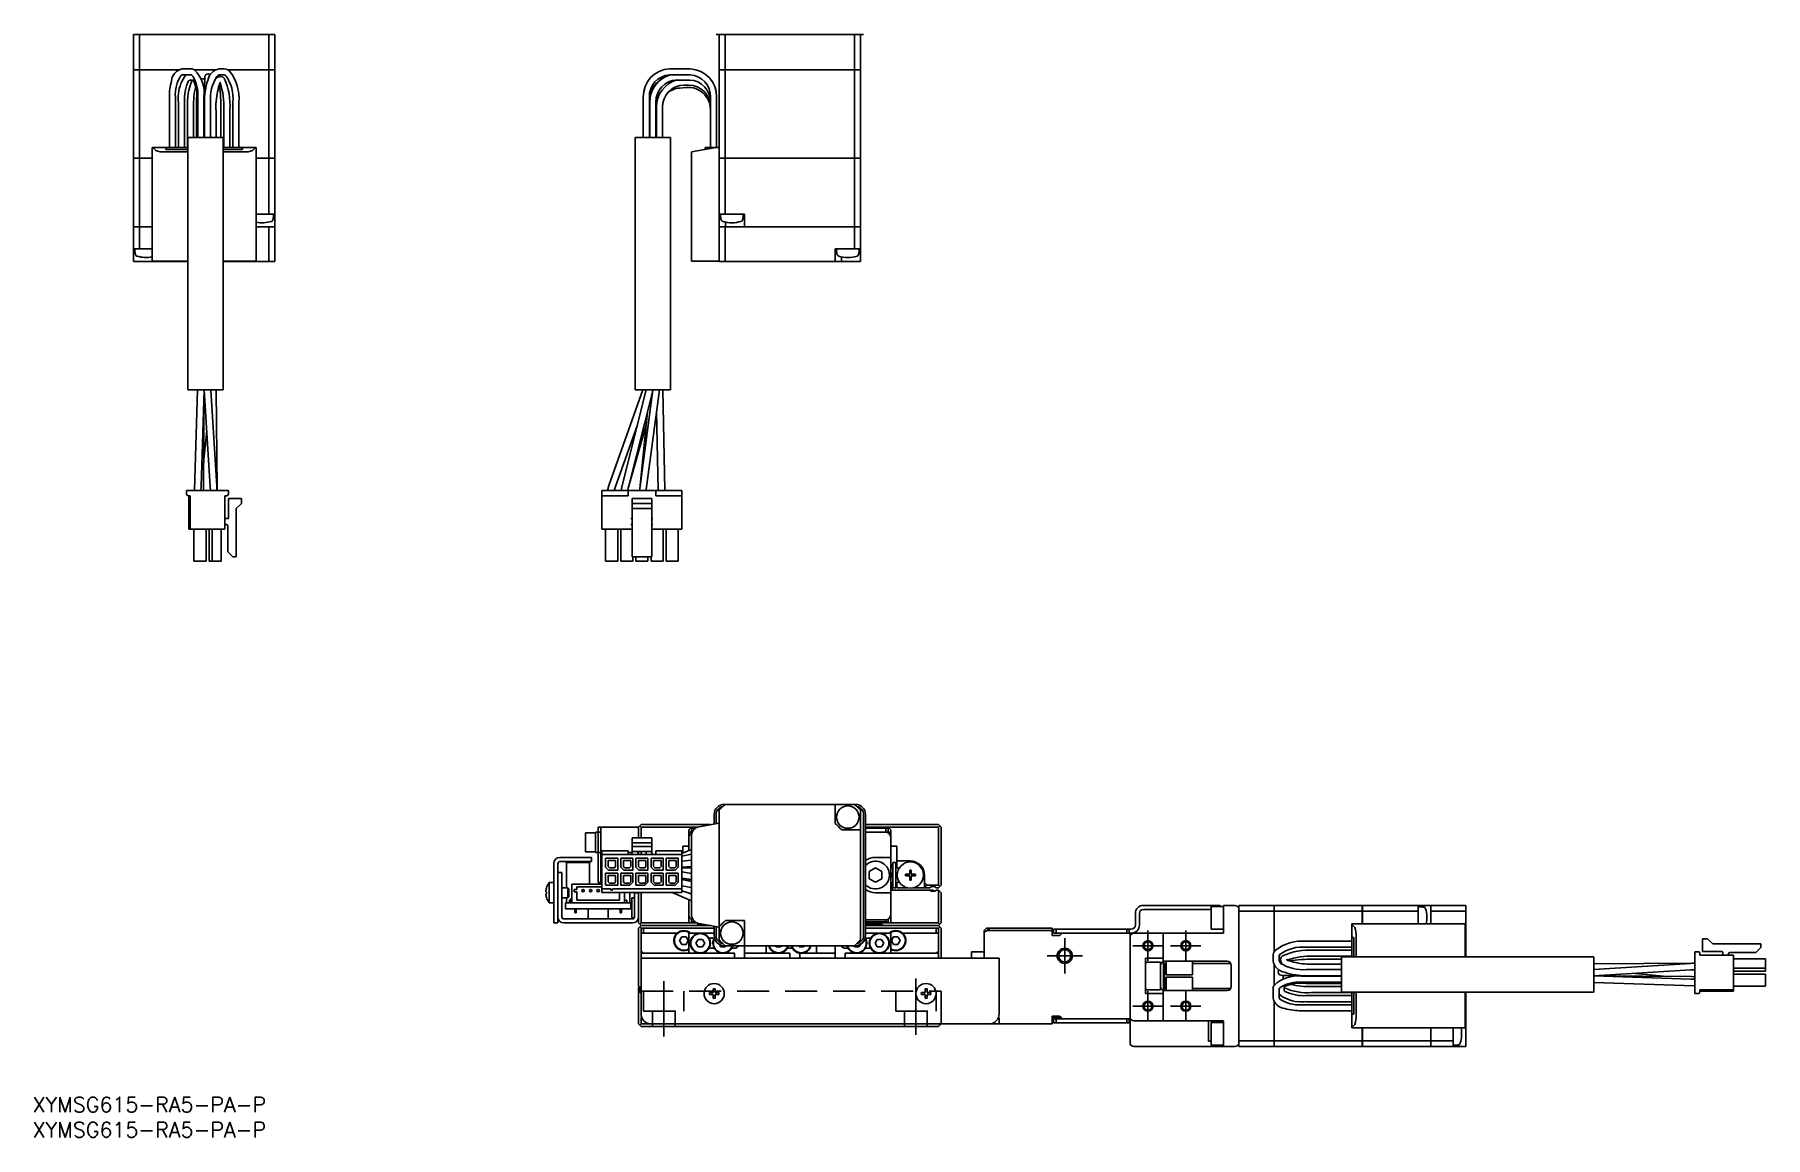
# Model space of a CAD drawing. Extents: x 0 to 740, y -8 to 429.
# Drawn here: x 0.4 to 343.5, y -8 to 210.6 of the extents above; entities that cross this region are included whole.
import ezdxf

# ---------------------------------------------------------------- set-up
doc = ezdxf.new("R2010")
doc.units = 0
doc.header["$LTSCALE"] = 0.5
doc.linetypes.add('CENTER', pattern=[50.8, 31.75, -6.35, 6.35, -6.35])
doc.linetypes.add('DASHED', pattern=[19.05, 12.7, -6.35])
for name, color, linetype in [('MSM_CENTER', 1, 'CENTER'), ('MSM_CONTINUOUS', 7, 'CONTINUOUS'), ('MSM_DASHED', 4, 'DASHED'), ('MSM_NARROW', 5, 'CONTINUOUS'), ('MSM_PART_NUMBER', 7, 'CONTINUOUS')]:
    doc.layers.add(name, color=color, linetype=linetype)
doc.styles.get("Standard").update_dxf_attribs({"font": 'txt.shx', "height": 1, "bigfont": 'bigfont.shx'})

msp = doc.modelspace()

# ---------------------------------------------------------------- linework, layer by layer
at = {"layer": 'MSM_CENTER'}
for p, q in [((204.61, 31.5), (204.61, 24.5)), ((221.11, 27), (221.11, 33)), ((228.61, 27), (228.61, 33)), ((201.11, 28), (208.11, 28)), ((218.11, 30), (224.11, 30)), ((225.61, 30), (231.61, 30)), ((125.11, 23), (125.11, 12)), ((175.11, 23.5), (175.11, 12.3)), ((221.11, 15), (221.11, 21)), ((228.61, 15), (228.61, 21)), ((218.11, 18), (224.11, 18)), ((225.61, 18), (231.61, 18))]:
    msp.add_line(p, q, dxfattribs=at)
at = {"layer": 'MSM_CONTINUOUS'}
for p, q in [((20, 210.61), (20, 203.62)), ((20, 210.61), (48, 210.61)), ((21.15, 210.61), (21.15, 203.62)), ((46.85, 210.61), (46.85, 203.62)), ((48, 210.61), (48, 203.62)), ((135.5, 210.61), (164.73, 210.61)), ((136.11, 210.61), (136.11, 203.62)), ((137.27, 210.61), (137.27, 203.62)), ((162.96, 210.61), (162.96, 203.62)), ((164.11, 210.61), (164.11, 203.62)), ((20, 203.62), (29.05, 203.62)), ((20, 203.61), (20, 186.12)), ((29.03, 203.61), (20, 203.61)), ((20.01, 203.61), (20.01, 203.62)), ((21.15, 203.61), (21.15, 186.12)), ((21.16, 203.61), (21.16, 203.62)), ((31.4, 203.81), (29.65, 203.81)), ((29.65, 202.61), (31.4, 202.61)), ((32.1, 203.62), (36.35, 203.62)), ((36.32, 203.61), (32.12, 203.61)), ((34.99, 202.77), (34.79, 202.81)), ((35.17, 202.65), (34.99, 202.77)), ((36.98, 202.61), (37.95, 202.61)), ((37.95, 203.81), (37, 203.81)), ((38.71, 203.62), (48, 203.62)), ((48, 203.61), (38.73, 203.61)), ((46.85, 203.61), (46.85, 203.62)), ((46.85, 203.61), (46.85, 186.12)), ((47.99, 203.61), (47.99, 203.62)), ((48, 203.61), (48, 186.12)), ((126.27, 203.81), (130.36, 203.81)), ((130.36, 202.61), (126.27, 202.61)), ((126.27, 202.6), (126.3, 202.61)), ((136.11, 203.62), (164.11, 203.62)), ((136.11, 203.61), (136.11, 165.61)), ((164.11, 203.61), (136.11, 203.61)), ((136.12, 203.61), (136.12, 203.62)), ((137.27, 203.61), (137.27, 203.62)), ((137.27, 203.61), (137.27, 186.12)), ((162.96, 203.61), (162.96, 203.62)), ((162.96, 203.61), (162.96, 186.12)), ((164.1, 203.61), (164.1, 203.62)), ((164.11, 203.61), (164.11, 186.12)), ((31.06, 201.61), (31.79, 201.61)), ((32.57, 199.26), (32.5, 197.21)), ((33.64, 201.81), (33.41, 201.76)), ((33.67, 201.81), (33.64, 201.81)), ((34.08, 201.81), (33.67, 201.81)), ((34.13, 201.81), (34.08, 201.81)), ((36.92, 202.27), (36.72, 202.2)), ((36.96, 202.29), (36.92, 202.27)), ((37.17, 201.09), (37.33, 201.14)), ((130.2, 201.61), (127.72, 201.61)), ((129.6, 200.13), (128.21, 200.01)), ((130.05, 200.61), (129.17, 200.61)), ((27.1, 198.21), (27.1, 188.21)), ((28.3, 188.21), (28.3, 198.21)), ((28.9, 197.21), (28.9, 188.21)), ((30.1, 188.21), (30.1, 197.21)), ((30.7, 196.21), (30.7, 188.21)), ((31.9, 190.21), (31.9, 196.21)), ((32.5, 197.21), (32.5, 190.21)), ((32.75, 198.21), (32.75, 190.21)), ((33.95, 190.21), (33.95, 198.21)), ((34.05, 197.21), (34.05, 190.21)), ((35.25, 190.21), (35.25, 197.21)), ((36.35, 195.63), (36.35, 195.67)), ((36.35, 190.21), (36.35, 195.65)), ((37.3, 190.21), (37.3, 195.75)), ((37.9, 195.73), (37.9, 188.21)), ((39.1, 188.21), (39.1, 195.73)), ((39.7, 197.21), (39.7, 188.21)), ((40.9, 188.21), (40.9, 197.21)), ((121.06, 190.21), (121.06, 198.21)), ((122.26, 198.21), (122.26, 190.21)), ((122.36, 190.21), (122.36, 197.21)), ((123.72, 197.92), (123.56, 196.71)), ((123.56, 197.21), (123.56, 190.21)), ((123.66, 197.21), (123.72, 197.92)), ((123.66, 190.21), (123.66, 197.21)), ((123.72, 197.92), (123.72, 197.95)), ((123.72, 197.95), (123.72, 197.92)), ((124.86, 196.21), (124.86, 190.21)), ((134.36, 188.21), (134.36, 198.21)), ((134.36, 195.73), (134.36, 195.97)), ((135.56, 198.21), (135.56, 188.21)), ((30.77, 190.21), (37.77, 190.21)), ((30.77, 190.21), (30.77, 140.21)), ((37.77, 140.21), (37.77, 190.21)), ((119.46, 190.21), (126.46, 190.21)), ((119.46, 190.21), (119.46, 140.21)), ((126.46, 140.21), (126.46, 190.21)), ((20, 186.12), (23.7, 186.12)), ((20, 186.11), (20, 172.51)), ((23.7, 186.11), (20, 186.11)), ((20.01, 186.11), (20.01, 186.12)), ((21.15, 186.11), (21.15, 172.51)), ((21.16, 186.11), (21.16, 186.12)), ((23.7, 165.71), (23.7, 188.21)), ((23.7, 188.21), (30.77, 188.21)), ((24.41, 187.61), (23.81, 188.21)), ((30.77, 187.34), (26.18, 187.34)), ((26.4, 188.21), (26.4, 187.82)), ((30.77, 187.82), (26.4, 187.82)), ((37.77, 188.21), (44.3, 188.21)), ((41.6, 187.82), (37.77, 187.82)), ((41.82, 187.34), (37.77, 187.34)), ((41.6, 188.21), (41.6, 187.82)), ((44.19, 188.21), (43.59, 187.61)), ((44.3, 188.21), (44.3, 165.71)), ((44.3, 186.12), (48, 186.12)), ((48, 186.11), (44.3, 186.11)), ((46.85, 186.11), (46.85, 186.12)), ((46.85, 186.11), (46.85, 175.01)), ((47.99, 186.11), (47.99, 186.12)), ((48, 186.11), (48, 172.51)), ((135.51, 188.21), (130.61, 187.34)), ((130.61, 187.34), (130.61, 165.71)), ((133.31, 188.21), (133.31, 187.82)), ((133.31, 188.21), (136.11, 188.21)), ((136.11, 186.12), (164.11, 186.12)), ((164.11, 186.11), (136.11, 186.11)), ((136.12, 186.11), (136.12, 186.12)), ((137.27, 186.11), (137.27, 186.12)), ((137.27, 186.11), (137.27, 175.01)), ((162.96, 186.11), (162.96, 186.12)), ((162.96, 186.11), (162.96, 172.51)), ((164.1, 186.11), (164.1, 186.12)), ((164.11, 186.11), (164.11, 172.51)), ((44.3, 175.01), (48, 175.01)), ((136.11, 175.01), (141.11, 175.01)), ((141.11, 175.01), (141.11, 172.51)), ((20, 172.51), (23.7, 172.51)), ((23.7, 172.5), (20, 172.5)), ((20, 165.61), (20, 172.5)), ((20.01, 172.51), (20.01, 172.5)), ((21.15, 172.5), (21.15, 168.11)), ((21.16, 172.51), (21.16, 172.5)), ((44.3, 172.51), (48, 172.51)), ((48, 172.5), (44.3, 172.5)), ((46.85, 172.51), (46.85, 172.5)), ((46.85, 172.5), (46.85, 165.61)), ((47.66, 174.02), (47.73, 174.79)), ((47.99, 172.51), (47.99, 172.5)), ((48, 172.5), (48, 165.61)), ((136.11, 172.51), (164.11, 172.51)), ((164.11, 172.5), (136.11, 172.5)), ((136.12, 172.51), (136.12, 172.5)), ((136.38, 174.79), (136.45, 174.02)), ((137.27, 172.51), (137.27, 172.5)), ((137.27, 172.5), (137.27, 165.61)), ((137.36, 172.51), (137.36, 173.44)), ((140.78, 174.02), (140.84, 174.79)), ((162.96, 172.51), (162.96, 172.5)), ((162.96, 172.5), (162.96, 168.11)), ((164.1, 172.51), (164.1, 172.5)), ((164.11, 172.5), (164.11, 165.61)), ((20, 168.11), (23.7, 168.11)), ((30.77, 165.61), (20, 165.61)), ((20.27, 167.9), (20.34, 167.13)), ((23.7, 165.71), (30.77, 165.71)), ((23.75, 165.71), (23.75, 165.61)), ((37.77, 165.71), (44.3, 165.71)), ((37.77, 165.61), (48, 165.61)), ((130.61, 165.71), (136.11, 165.71)), ((136.11, 165.61), (164.11, 165.61)), ((159.11, 165.61), (159.11, 168.11)), ((159.11, 168.11), (164.11, 168.11)), ((159.38, 167.9), (159.45, 167.13)), ((160.36, 165.61), (160.36, 166.55)), ((163.78, 167.13), (163.84, 167.9)), ((30.77, 140.21), (37.77, 140.21)), ((32.7, 140.21), (32.06, 120.32)), ((33.38, 121), (34, 140.21)), ((33.86, 120.87), (34, 140.19)), ((34, 140.19), (35.2, 120.99)), ((36.5, 121.07), (35.3, 140.21)), ((36.55, 120.54), (36.4, 140.21)), ((120.97, 140.21), (114.24, 121.24)), ((121.64, 140.21), (116.79, 120.97)), ((118.05, 120.65), (122.93, 139.99)), ((119.46, 140.21), (126.46, 140.21)), ((122.96, 140.21), (120.36, 120.62)), ((121.65, 120.45), (124.27, 140.21)), ((125.31, 120.32), (124.91, 140.21)), ((121.87, 135.79), (120.35, 120.62)), ((123.7, 135.91), (124.01, 120.36)), ((33.89, 125.73), (34.51, 132.06)), ((115.47, 120.8), (119.89, 133.28)), ((118.08, 120.7), (121.59, 133.02)), ((30.53, 120.21), (30.53, 119.49)), ((38.81, 120.21), (30.53, 120.21)), ((32.06, 120.32), (32.05, 120.21)), ((32.08, 121.04), (32.06, 120.21)), ((33.36, 120.21), (33.38, 121)), ((33.85, 120.21), (33.86, 120.87)), ((35.2, 120.99), (35.24, 120.21)), ((36.54, 120.21), (36.5, 121.07)), ((36.55, 120.21), (36.55, 120.82)), ((36.55, 120.21), (36.55, 120.54)), ((38.81, 119.49), (38.81, 120.21)), ((112.86, 120.21), (128.71, 120.21)), ((112.86, 112.56), (112.86, 120.21)), ((114.24, 121.25), (113.98, 120.21)), ((114.24, 121.24), (113.98, 120.21)), ((115.3, 120.21), (115.47, 120.81)), ((116.79, 120.97), (116.65, 120.21)), ((117.96, 120.21), (118.05, 120.65)), ((117.97, 120.21), (118.08, 120.7)), ((118.06, 120.21), (118.06, 119.19)), ((120.35, 120.62), (120.32, 120.21)), ((120.36, 120.62), (120.32, 120.21)), ((121.63, 120.21), (121.65, 120.45)), ((123.52, 120.21), (123.52, 119.19)), ((124.01, 120.36), (124.01, 120.21)), ((125.31, 120.21), (125.31, 120.38)), ((125.31, 120.21), (125.31, 120.32)), ((128.71, 120.21), (128.71, 112.56)), ((30.83, 119.19), (31.24, 119.19)), ((30.99, 119.19), (30.99, 112.56)), ((31.24, 119.19), (31.24, 112.56)), ((38.1, 119.19), (38.51, 119.19)), ((38.1, 112.56), (38.1, 119.19)), ((38.85, 114.81), (38.85, 118.66)), ((38.85, 118.66), (41.38, 118.66)), ((41.38, 117.66), (40.36, 116.64)), ((41.38, 118.66), (41.38, 117.66)), ((112.86, 119.19), (118.06, 119.19)), ((118.86, 118.66), (122.72, 118.66)), ((118.86, 118.66), (118.86, 107.1)), ((118.86, 117.66), (122.72, 117.66)), ((122.72, 118.66), (122.72, 107.1)), ((123.52, 119.19), (128.71, 119.19)), ((38.7, 114.66), (38.1, 114.66)), ((38.1, 113.51), (38.38, 113.51)), ((40.36, 116.64), (40.36, 107.1)), ((118.86, 114.66), (118.61, 114.66)), ((118.61, 113.51), (118.86, 113.51)), ((118.86, 116.64), (122.72, 116.64)), ((122.97, 114.66), (122.72, 114.66)), ((122.72, 113.51), (122.97, 113.51)), ((30.99, 112.56), (38.1, 112.56)), ((31.97, 112.56), (31.97, 106.21)), ((34.37, 112.56), (34.37, 106.21)), ((34.97, 112.56), (34.97, 106.21)), ((35.57, 112.56), (35.57, 106.21)), ((37.37, 112.56), (37.37, 106.21)), ((38.66, 108.1), (38.66, 113.23)), ((112.86, 112.56), (118.86, 112.56)), ((113.59, 112.56), (113.59, 106.21)), ((115.99, 112.56), (115.99, 106.21)), ((116.59, 112.56), (116.59, 106.21)), ((122.72, 112.56), (128.71, 112.56)), ((124.99, 112.56), (124.99, 106.21)), ((125.59, 112.56), (125.59, 106.21)), ((127.99, 112.56), (127.99, 106.21)), ((39.66, 107.1), (38.66, 108.1)), ((40.36, 107.1), (39.66, 107.1)), ((118.86, 107.1), (122.72, 107.1)), ((118.99, 107.1), (118.99, 106.21)), ((119.59, 107.1), (119.59, 106.21)), ((121.99, 107.1), (121.99, 106.21)), ((122.59, 107.1), (122.59, 106.21)), ((34.37, 106.21), (31.97, 106.21)), ((37.37, 106.21), (34.97, 106.21)), ((115.99, 106.21), (113.59, 106.21)), ((118.99, 106.21), (116.59, 106.21)), ((121.99, 106.21), (119.59, 106.21)), ((124.99, 106.21), (122.59, 106.21)), ((127.99, 106.21), (125.59, 106.21)), ((135.11, 54.12), (135.11, 56)), ((135.5, 54.19), (135.5, 56)), ((136.11, 31.15), (136.11, 56.85)), ((137.11, 58), (163.11, 58)), ((159.11, 54.25), (159.11, 58)), ((164.11, 56.85), (164.11, 31.15)), ((164.73, 56), (164.73, 32)), ((165.11, 56), (165.11, 32)), ((109.61, 52.4), (109.61, 48.6)), ((111.61, 52.4), (109.61, 52.4)), ((111.61, 48.5), (111.61, 52.5)), ((112.61, 52.5), (111.61, 52.5)), ((112.11, 52.5), (112.11, 53.5)), ((112.11, 53.5), (120.11, 53.5)), ((112.11, 52.5), (112.11, 42.5)), ((112.61, 42.5), (112.61, 53.5)), ((120.11, 53.5), (120.61, 54)), ((120.11, 51.38), (120.11, 53.5)), ((120.36, 53.75), (120.61, 53.5)), ((120.61, 54), (134.41, 54)), ((120.61, 53.5), (120.61, 51.38)), ((131.77, 53.5), (120.61, 53.5)), ((130.61, 53.5), (130.11, 53)), ((130.11, 53), (130.11, 48.89)), ((130.11, 52.5), (130.75, 52.5)), ((130.61, 52.5), (130.61, 53.3)), ((130.61, 53.3), (131.39, 53.3)), ((130.61, 36.18), (130.61, 51.82)), ((131.11, 53.3), (131.11, 53.06)), ((132.1, 53.59), (136.11, 54.3)), ((164.11, 53), (160.36, 53)), ((165.11, 54), (179.61, 54)), ((179.61, 53.5), (165.11, 53.5)), ((165.11, 53.3), (169.61, 53.3)), ((165.11, 52.5), (169.11, 52.5)), ((169.11, 52.5), (169.11, 53.3)), ((169.11, 52.5), (170.11, 52.5)), ((170.11, 53), (169.61, 53.5)), ((169.61, 53.3), (169.61, 52.5)), ((170.11, 34.5), (170.11, 53)), ((179.61, 54), (180.11, 53.5)), ((179.61, 53.5), (179.86, 53.75)), ((179.61, 42), (179.61, 53.5)), ((180.11, 53.5), (180.11, 42)), ((109.61, 48.6), (111.61, 48.6)), ((111.61, 48.5), (112.86, 48.5)), ((112.86, 48.75), (112.61, 49)), ((112.86, 40.53), (112.86, 48.81)), ((112.86, 48.81), (118.06, 48.81)), ((112.86, 48.1), (128.71, 48.1)), ((118.06, 48.81), (118.06, 48.1)), ((118.06, 48.5), (118.86, 48.5)), ((118.86, 51.38), (118.86, 48.35)), ((118.86, 51.38), (122.72, 51.38)), ((118.86, 50.36), (122.72, 50.36)), ((118.86, 49.66), (122.72, 49.66)), ((118.86, 48.66), (122.72, 48.66)), ((119.97, 48.66), (119.97, 48.1)), ((119.97, 48.5), (120.11, 48.5)), ((120.11, 48.1), (120.11, 48.66)), ((120.61, 48.66), (120.61, 48.1)), ((121.62, 48.66), (121.62, 48.1)), ((122.72, 51.38), (122.72, 48.35)), ((123.52, 48.81), (123.52, 48.1)), ((123.52, 48.81), (128.71, 48.81)), ((130.61, 49.1), (128.71, 48.3)), ((128.71, 48.81), (128.71, 40.53)), ((128.71, 47.75), (130.61, 48.17)), ((128.91, 49.7), (130.11, 49.7)), ((128.91, 48.38), (128.91, 49.7)), ((170.11, 49.7), (171.31, 49.7)), ((171.31, 49.7), (171.31, 45.55)), ((103.31, 34.5), (103.31, 46.3)), ((104.11, 46.2), (104.11, 34.5)), ((110.81, 47.5), (104.51, 47.5)), ((104.61, 46.7), (110.81, 46.7)), ((105.86, 41.5), (105.86, 46.5)), ((105.86, 46.5), (110.36, 46.5)), ((110.36, 46.5), (110.36, 42.2)), ((110.81, 47.5), (110.81, 46.7)), ((113.59, 47.37), (113.59, 45.57)), ((115.99, 47.37), (113.59, 47.37)), ((113.59, 45.57), (114.19, 44.97)), ((114.11, 46.92), (114.11, 45.67)), ((115.58, 46.92), (114.11, 46.92)), ((114.11, 45.67), (114.36, 45.42)), ((114.19, 44.97), (115.99, 44.97)), ((114.36, 45.42), (115.33, 45.42)), ((115.33, 45.42), (115.58, 45.67)), ((115.58, 45.67), (115.58, 46.92)), ((115.99, 44.97), (115.99, 47.37)), ((116.59, 47.37), (116.59, 45.57)), ((118.99, 47.37), (116.59, 47.37)), ((116.59, 45.57), (117.19, 44.97)), ((117.11, 46.92), (117.11, 45.67)), ((118.58, 46.92), (117.11, 46.92)), ((117.11, 45.67), (117.36, 45.42)), ((117.19, 44.97), (118.99, 44.97)), ((117.36, 45.42), (118.33, 45.42)), ((118.33, 45.42), (118.58, 45.67)), ((118.58, 45.67), (118.58, 46.92)), ((118.99, 44.97), (118.99, 47.37)), ((119.59, 47.37), (119.59, 45.57)), ((121.99, 47.37), (119.59, 47.37)), ((119.59, 45.57), (120.19, 44.97)), ((120.11, 46.92), (120.11, 45.67)), ((121.58, 46.92), (120.11, 46.92)), ((120.11, 45.67), (120.36, 45.42)), ((120.19, 44.97), (121.99, 44.97)), ((120.36, 45.42), (121.33, 45.42)), ((121.33, 45.42), (121.58, 45.67)), ((121.58, 45.67), (121.58, 46.92)), ((121.99, 44.97), (121.99, 47.37)), ((122.59, 47.37), (122.59, 45.57)), ((124.99, 47.37), (122.59, 47.37)), ((122.59, 45.57), (123.19, 44.97)), ((123.11, 46.92), (123.11, 45.67)), ((124.58, 46.92), (123.11, 46.92)), ((123.11, 45.67), (123.36, 45.42)), ((123.19, 44.97), (124.99, 44.97)), ((123.36, 45.42), (124.33, 45.42)), ((124.33, 45.42), (124.58, 45.67)), ((124.58, 45.67), (124.58, 46.92)), ((124.99, 44.97), (124.99, 47.37)), ((125.59, 47.37), (125.59, 44.97)), ((127.99, 47.37), (125.59, 47.37)), ((125.59, 44.97), (127.39, 44.97)), ((126.11, 46.92), (126.11, 45.67)), ((127.58, 46.92), (126.11, 46.92)), ((126.11, 45.67), (126.36, 45.42)), ((126.36, 45.42), (127.33, 45.42)), ((127.33, 45.42), (127.58, 45.67)), ((127.99, 45.57), (127.39, 44.97)), ((127.58, 45.67), (127.58, 46.92)), ((127.99, 45.57), (127.99, 47.37)), ((130.61, 46.94), (128.71, 46.78)), ((128.71, 45.57), (130.61, 45.73)), ((128.71, 45.43), (128.91, 45.55)), ((130.61, 45.41), (128.71, 45.37)), ((130.61, 44.34), (128.71, 44.61)), ((128.91, 45.55), (128.91, 45.59)), ((129.11, 45.38), (129.11, 45.61)), ((129.71, 45.39), (129.71, 45.66)), ((129.91, 45.67), (129.91, 45.55)), ((130.11, 45.43), (129.91, 45.55)), ((130.11, 45.4), (130.11, 45.69)), ((165.86, 44.72), (167.11, 45.44)), ((165.86, 43.28), (165.86, 44.72)), ((170.11, 47.5), (167.11, 47.5)), ((167.11, 45.44), (168.36, 44.72)), ((168.36, 44.72), (168.36, 43.28)), ((170.11, 46.2), (170.31, 46)), ((170.31, 46), (170.11, 46)), ((170.31, 45.55), (170.11, 45.43)), ((170.31, 45.55), (170.31, 46)), ((170.51, 46.5), (171.11, 46.5)), ((170.51, 41.5), (170.51, 46.5)), ((171.11, 41.5), (171.11, 46.5)), ((171.31, 46.8), (174.01, 46.8)), ((171.31, 45.55), (171.61, 45.38)), ((173.87, 45), (174.16, 45)), ((173.87, 44.21), (173.87, 45)), ((174.16, 44.21), (174.16, 45)), ((101.86, 41.45), (101.86, 41.43)), ((102.42, 42.5), (102.42, 38.5)), ((103.31, 42.5), (102.42, 42.5)), ((104.11, 44.5), (104.91, 44.5)), ((104.91, 35.7), (104.91, 44.5)), ((106.11, 41.5), (104.91, 41.5)), ((106.11, 39.5), (106.11, 41.5)), ((106.31, 41.3), (106.11, 41.5)), ((106.31, 41.3), (106.31, 39.7)), ((106.86, 42.2), (106.86, 38.5)), ((106.86, 42.2), (112.86, 42.2)), ((107.86, 41.7), (112.86, 41.7)), ((107.86, 41.15), (107.86, 41.7)), ((112.61, 42.5), (112.11, 42.5)), ((112.86, 41.24), (114.64, 41.24)), ((113.59, 44.37), (113.59, 41.97)), ((115.99, 44.37), (113.59, 44.37)), ((113.59, 41.97), (115.99, 41.97)), ((114.11, 43.92), (114.11, 42.67)), ((115.58, 43.92), (114.11, 43.92)), ((114.11, 42.67), (114.36, 42.42)), ((114.36, 42.42), (115.33, 42.42)), ((114.64, 41.14), (114.64, 41.24)), ((114.94, 41.24), (128.71, 41.24)), ((114.94, 41.24), (114.94, 41.14)), ((115.33, 42.42), (115.58, 42.67)), ((115.58, 42.67), (115.58, 43.92)), ((115.99, 41.97), (115.99, 44.37)), ((118.99, 44.37), (116.59, 44.37)), ((116.59, 44.37), (116.59, 41.97)), ((116.59, 41.97), (118.39, 41.97)), ((117.11, 43.92), (117.11, 42.67)), ((118.58, 43.92), (117.11, 43.92)), ((117.11, 42.67), (117.36, 42.42)), ((117.36, 42.42), (118.33, 42.42)), ((118.33, 42.42), (118.58, 42.67)), ((118.39, 41.97), (118.99, 42.57)), ((118.58, 42.67), (118.58, 43.92)), ((118.99, 42.57), (118.99, 44.37)), ((121.99, 44.37), (119.59, 44.37)), ((119.59, 44.37), (119.59, 41.97)), ((119.59, 41.97), (121.39, 41.97)), ((120.11, 43.92), (120.11, 42.67)), ((121.58, 43.92), (120.11, 43.92)), ((120.11, 42.67), (120.36, 42.42)), ((120.36, 42.42), (121.33, 42.42)), ((121.33, 42.42), (121.58, 42.67)), ((121.39, 41.97), (121.99, 42.57)), ((121.58, 42.67), (121.58, 43.92)), ((121.99, 42.57), (121.99, 44.37)), ((122.59, 44.37), (122.59, 42.57)), ((124.99, 44.37), (122.59, 44.37)), ((123.19, 41.97), (122.59, 42.57)), ((123.11, 43.92), (123.11, 42.67)), ((124.58, 43.92), (123.11, 43.92)), ((123.11, 42.67), (123.36, 42.42)), ((123.19, 41.97), (124.99, 41.97)), ((123.36, 42.42), (124.33, 42.42)), ((124.33, 42.42), (124.58, 42.67)), ((124.58, 42.67), (124.58, 43.92)), ((124.99, 41.97), (124.99, 44.37)), ((127.99, 44.37), (125.59, 44.37)), ((125.59, 44.37), (125.59, 41.97)), ((125.59, 41.97), (127.39, 41.97)), ((126.11, 43.92), (126.11, 42.67)), ((127.58, 43.92), (126.11, 43.92)), ((126.11, 42.67), (126.36, 42.42)), ((126.36, 42.42), (127.33, 42.42)), ((127.33, 42.42), (127.58, 42.67)), ((127.39, 41.97), (127.99, 42.57)), ((127.58, 42.67), (127.58, 43.92)), ((127.99, 42.57), (127.99, 44.37)), ((128.71, 43.4), (130.61, 43.12)), ((128.71, 43.11), (130.61, 42.74)), ((130.61, 41.52), (128.71, 41.89)), ((129.11, 43.03), (129.11, 43.34)), ((129.71, 42.92), (129.71, 43.25)), ((130.11, 42.84), (130.11, 43.2)), ((167.11, 42.56), (165.86, 43.28)), ((168.36, 43.28), (167.11, 42.56)), ((170.11, 42.57), (170.31, 42.45)), ((170.31, 41.23), (170.11, 41.23)), ((170.31, 41), (170.31, 42.45)), ((170.51, 41.5), (171.11, 41.5)), ((171.61, 42.62), (171.31, 42.45)), ((171.31, 42.45), (171.31, 41.5)), ((171.31, 41.5), (173.3, 41.5)), ((173.01, 43.86), (173.01, 44.15)), ((173.81, 44.15), (173.01, 44.15)), ((173.81, 43.86), (173.01, 43.86)), ((173.54, 44.15), (173.54, 43.86)), ((174.16, 44.47), (173.87, 44.47)), ((173.87, 43), (173.87, 43.8)), ((174.16, 43.53), (173.87, 43.53)), ((173.87, 43), (174.16, 43)), ((174.16, 43), (174.16, 43.8)), ((175.01, 44.15), (174.22, 44.15)), ((175.01, 43.86), (174.22, 43.86)), ((174.48, 43.86), (174.48, 44.15)), ((174.73, 41.5), (177.85, 41.5)), ((175.01, 43.86), (175.01, 44.15)), ((176.81, 41.5), (176.81, 44)), ((177.31, 42), (176.81, 42.5)), ((176.81, 41.65), (177.31, 42)), ((177.31, 42), (179.61, 42)), ((179.61, 41.5), (179.18, 41.5)), ((179.86, 41.75), (179.61, 42)), ((180.11, 42), (179.61, 41.5)), ((101.73, 40.7), (101.86, 40.7)), ((101.86, 40.3), (101.73, 40.3)), ((101.86, 40.7), (101.86, 40.3)), ((101.86, 39.57), (101.86, 39.55)), ((102.42, 38.5), (103.31, 38.5)), ((104.91, 39.5), (106.11, 39.5)), ((105.61, 37.3), (105.61, 38.5)), ((118.61, 38.5), (105.61, 38.5)), ((105.86, 38.5), (105.86, 39.5)), ((106.11, 39.5), (106.31, 39.7)), ((106.41, 38.5), (106.41, 39.05)), ((106.41, 39.05), (106.63, 39.05)), ((106.63, 39.3), (106.86, 39.3)), ((106.63, 38.5), (106.63, 39.3)), ((107.36, 40.65), (107.36, 41.15)), ((107.36, 41.15), (107.86, 41.15)), ((107.86, 40.65), (107.36, 40.65)), ((107.86, 39), (107.86, 40.65)), ((116.36, 39), (107.86, 39)), ((112.86, 40.53), (128.71, 40.53)), ((116.36, 40.53), (116.36, 39)), ((117.36, 40.53), (117.36, 38.5)), ((117.36, 39.05), (117.82, 39.05)), ((117.82, 38.5), (117.82, 39.05)), ((118.36, 40.53), (118.36, 38.5)), ((118.61, 37.3), (118.61, 38.5)), ((118.81, 35.5), (118.81, 39.5)), ((119.31, 39.5), (118.81, 39.5)), ((119.31, 35.7), (119.31, 40.5)), ((119.31, 40.5), (120.11, 40.5)), ((120.11, 40.5), (120.15, 40.53)), ((120.11, 34.5), (120.11, 40.5)), ((120.61, 40.53), (120.61, 34.5)), ((126.76, 40.53), (130.61, 38.9)), ((128.71, 40.88), (130.61, 40.27)), ((130.6, 40.21), (129.98, 40.47)), ((130.11, 40.43), (130.11, 40.41)), ((130.11, 34.5), (130.11, 39.11)), ((167.11, 40.5), (170.11, 40.5)), ((178.61, 41), (170.31, 41)), ((178.61, 40.76), (178.61, 41)), ((179.61, 41), (179.18, 41)), ((179.61, 34.5), (179.61, 41)), ((179.61, 41), (180.11, 40.5)), ((180.11, 40.5), (180.11, 34.5)), ((220.21, 38), (235.41, 38)), ((233.61, 37.75), (233.61, 33.25)), ((236.11, 37.75), (233.61, 37.75)), ((234.91, 37.75), (234.91, 38)), ((235.41, 38), (235.41, 37.75)), ((236.11, 32.5), (236.11, 38)), ((236.11, 38), (238.11, 38)), ((239.11, 10), (239.11, 38)), ((239.11, 38), (246.1, 38)), ((246.1, 28.71), (246.1, 38)), ((246.11, 37.99), (246.1, 37.99)), ((246.11, 38), (263.6, 38)), ((246.11, 38), (246.11, 28.73)), ((263.6, 34.3), (263.6, 38)), ((263.61, 37.99), (263.6, 37.99)), ((263.61, 38), (263.61, 34.3)), ((263.61, 38), (277.21, 38)), ((274.71, 34.3), (274.71, 38)), ((277.21, 34.3), (277.21, 38)), ((277.21, 37.99), (277.22, 37.99)), ((277.22, 38), (277.22, 34.3)), ((277.22, 38), (284.11, 38)), ((284.11, 27.77), (284.11, 38)), ((104.11, 34.5), (103.31, 34.5)), ((105.31, 35.3), (118.91, 35.3)), ((105.31, 34.5), (118.91, 34.5)), ((118.61, 37.3), (105.61, 37.3)), ((107.49, 37.3), (107.49, 36.5)), ((107.49, 36.5), (107.74, 36.5)), ((107.74, 37.3), (107.74, 36.5)), ((110.11, 37.3), (110.11, 35.3)), ((114.11, 35.3), (114.11, 37.3)), ((116.49, 37.3), (116.49, 36.5)), ((116.49, 36.5), (116.74, 36.5)), ((116.74, 37.3), (116.74, 36.5)), ((118.81, 35.5), (119.26, 35.5)), ((120.61, 34), (120.11, 34.5)), ((120.61, 34.5), (120.36, 34.25)), ((120.61, 34.5), (131.77, 34.5)), ((130.11, 35.5), (130.31, 35.5)), ((130.61, 34.7), (130.61, 35.23)), ((131.39, 34.7), (130.61, 34.7)), ((131.11, 34.94), (131.11, 34.7)), ((131.96, 34.35), (131.61, 34)), ((132.43, 34.35), (131.96, 34.35)), ((136.11, 33.7), (132.1, 34.41)), ((137.36, 35), (141.11, 35)), ((141.11, 27.5), (141.11, 35)), ((165.11, 35.1), (169.11, 35.1)), ((169.61, 34.7), (165.11, 34.7)), ((165.11, 34.5), (179.61, 34.5)), ((168.26, 34.35), (165.11, 34.35)), ((168.61, 34), (168.26, 34.35)), ((169.11, 34.7), (169.11, 35.1)), ((169.61, 35.23), (169.61, 34.7)), ((169.91, 35.5), (170.11, 35.5)), ((179.86, 34.25), (179.61, 34.5)), ((180.11, 34.5), (179.61, 34)), ((218.61, 34.1), (218.61, 36.4)), ((219.41, 36.4), (219.41, 34.1)), ((220.21, 37.2), (233.61, 37.2)), ((239.11, 36.85), (246.1, 36.85)), ((246.11, 36.85), (246.1, 36.85)), ((246.11, 36.85), (263.6, 36.85)), ((263.61, 36.85), (263.6, 36.85)), ((263.61, 36.85), (274.71, 36.85)), ((275.7, 37.66), (274.93, 37.73)), ((277.21, 36.85), (277.22, 36.85)), ((277.22, 36.85), (284.11, 36.85)), ((120.11, 33.5), (120.61, 34)), ((120.11, 22), (120.11, 33.5)), ((120.36, 33.75), (120.61, 33.5)), ((134.41, 34), (120.61, 34)), ((120.61, 33.5), (135.11, 33.5)), ((120.61, 16.5), (120.61, 33.5)), ((127.79, 32.5), (120.61, 32.5)), ((121.11, 33.5), (121.11, 32.5)), ((128.25, 31), (128.68, 31.75)), ((128.68, 30.25), (128.25, 31)), ((128.68, 31.75), (129.55, 31.75)), ((129.55, 31.75), (129.98, 31)), ((129.98, 31), (129.55, 30.25)), ((130.11, 32.5), (130.11, 28.5)), ((135.11, 32.5), (130.11, 32.5)), ((131.5, 30.5), (131.93, 31.25)), ((131.93, 31.25), (132.8, 31.25)), ((132.8, 31.25), (133.23, 30.5)), ((135.13, 31.5), (134.1, 31.5)), ((135.11, 32), (135.11, 33.88)), ((135.5, 32), (135.5, 33.81)), ((166.13, 31.5), (165.1, 31.5)), ((165.11, 34), (179.61, 34)), ((179.61, 33.5), (165.11, 33.5)), ((170.11, 32.5), (165.11, 32.5)), ((167, 30.5), (167.43, 31.25)), ((167.43, 31.25), (168.3, 31.25)), ((168.3, 31.25), (168.73, 30.5)), ((170.11, 32.5), (170.11, 28.5)), ((170.25, 31), (170.68, 31.75)), ((170.68, 30.25), (170.25, 31)), ((170.68, 31.75), (171.55, 31.75)), ((171.55, 31.75), (171.98, 31)), ((171.98, 31), (171.55, 30.25)), ((179.61, 32.5), (172.44, 32.5)), ((179.11, 32.5), (179.11, 33.5)), ((180.11, 33.5), (179.61, 34)), ((179.61, 33.5), (179.86, 33.75)), ((179.61, 27.5), (179.61, 33.5)), ((180.11, 33.5), (180.11, 27.5)), ((188.61, 33), (189.11, 33.5)), ((188.61, 33), (188.61, 27.5)), ((189.23, 33), (188.61, 32.69)), ((189.11, 33.5), (202.11, 33.5)), ((189.73, 33.5), (189.23, 33)), ((202.11, 33), (189.23, 33)), ((202.11, 33.5), (202.11, 32)), ((202.11, 32), (203.61, 32)), ((202.41, 32.5), (202.41, 33.3)), ((202.41, 33.3), (217.81, 33.3)), ((217.81, 32.5), (202.41, 32.5)), ((202.91, 33.3), (202.91, 32.5)), ((204.11, 32.5), (203.61, 32)), ((216.91, 32.5), (216.91, 33.3)), ((217.41, 33.3), (217.41, 32.5)), ((217.61, 32.5), (217.61, 15.5)), ((218.61, 32.5), (236.11, 32.5)), ((224.11, 26.87), (224.11, 32.5)), ((233.61, 33.25), (236.11, 33.25)), ((261.51, 30.9), (252.51, 30.9)), ((261.51, 34.3), (284.01, 34.3)), ((261.51, 27.77), (261.51, 34.3)), ((261.51, 34.19), (262.12, 33.59)), ((261.51, 31.6), (261.9, 31.6)), ((261.9, 31.6), (261.9, 27.77)), ((262.38, 31.82), (262.38, 27.77)), ((284.01, 27.77), (284.01, 34.3)), ((331.06, 31.38), (332.06, 31.38)), ((331.06, 28.85), (331.06, 31.38)), ((332.06, 31.38), (333.08, 30.36)), ((121.11, 28.5), (120.61, 29)), ((120.61, 28.5), (139.11, 28.5)), ((120.61, 27.5), (191.61, 27.5)), ((129.55, 30.25), (128.68, 30.25)), ((131.93, 29.75), (131.5, 30.5)), ((132.8, 29.75), (131.93, 29.75)), ((133.23, 30.5), (132.8, 29.75)), ((134.1, 29.5), (135.13, 29.5)), ((136.43, 29.75), (136.14, 30.25)), ((137.3, 29.75), (136.43, 29.75)), ((163.11, 30), (137.11, 30)), ((137.44, 30), (137.3, 29.75)), ((138.6, 29.5), (139.11, 29.5)), ((139.11, 27.5), (139.11, 28.5)), ((141.11, 28.5), (150.11, 28.5)), ((145.41, 28.5), (145.41, 30)), ((147.43, 29.75), (147.29, 30)), ((148.3, 29.75), (147.43, 29.75)), ((148.44, 30), (148.3, 29.75)), ((149.6, 29.5), (150.63, 29.5)), ((150.11, 27.5), (150.11, 28.5)), ((151.93, 29.75), (151.79, 30)), ((152.8, 29.75), (151.93, 29.75)), ((159.11, 28.5), (152.11, 28.5)), ((152.11, 28.5), (152.11, 27.5)), ((152.94, 30), (152.8, 29.75)), ((155.41, 30), (155.41, 28.5)), ((159.11, 27.5), (159.11, 30)), ((161.11, 29.5), (161.63, 29.5)), ((179.61, 28.5), (161.11, 28.5)), ((161.11, 28.5), (161.11, 27.5)), ((162.93, 29.75), (162.79, 30)), ((163.8, 29.75), (162.93, 29.75)), ((164.09, 30.25), (163.8, 29.75)), ((165.1, 29.5), (166.13, 29.5)), ((167.43, 29.75), (167, 30.5)), ((168.3, 29.75), (167.43, 29.75)), ((168.73, 30.5), (168.3, 29.75)), ((171.55, 30.25), (170.68, 30.25)), ((179.61, 29), (179.11, 28.5)), ((186.11, 27.5), (186.11, 28.75)), ((188.61, 28.75), (186.11, 28.75)), ((191.61, 27.5), (191.61, 16.5)), ((220.61, 20.5), (220.61, 27.5)), ((220.61, 27.5), (224.11, 27.5)), ((245.91, 27.95), (245.91, 27)), ((247.11, 26.98), (247.11, 27.95)), ((252.51, 29.7), (261.51, 29.7)), ((261.51, 29.1), (254, 29.1)), ((254, 27.9), (261.51, 27.9)), ((259.51, 20.77), (259.51, 27.77)), ((309.51, 27.77), (259.51, 27.77)), ((309.51, 20.77), (309.51, 27.77)), ((330.23, 28.81), (329.51, 28.81)), ((329.51, 28.81), (329.51, 20.53)), ((330.53, 28.1), (330.53, 28.51)), ((337.16, 28.1), (330.53, 28.1)), ((334.91, 28.85), (331.06, 28.85)), ((333.08, 30.36), (342.62, 30.36)), ((335.06, 28.7), (335.06, 28.1)), ((336.21, 28.1), (336.21, 28.38)), ((341.62, 28.66), (336.49, 28.66)), ((337.16, 20.99), (337.16, 28.1)), ((342.62, 29.66), (341.62, 28.66)), ((342.62, 30.36), (342.62, 29.66)), ((223.61, 26.75), (220.61, 26.75)), ((223.61, 21.25), (223.61, 26.75)), ((224.11, 26.87), (224.21, 26.87)), ((224.13, 26.85), (224.21, 26.87)), ((224.21, 21.12), (224.21, 26.88)), ((224.41, 26.5), (224.21, 26.3)), ((224.41, 26.9), (236.81, 26.9)), ((224.41, 26.5), (224.41, 21.5)), ((224.71, 26.5), (224.41, 26.5)), ((224.71, 26.9), (224.71, 24.25)), ((224.71, 24.25), (229.91, 24.25)), ((229.91, 24.25), (229.91, 26.9)), ((237.51, 26.5), (229.91, 26.5)), ((237.61, 26.1), (237.61, 21.9)), ((246.1, 22.1), (246.1, 26.35)), ((246.11, 26.32), (246.11, 22.12)), ((246.95, 24.99), (246.91, 24.79)), ((247.07, 25.17), (246.95, 24.99)), ((247.44, 26.96), (247.45, 26.92)), ((247.45, 26.92), (247.52, 26.72)), ((247.92, 24.13), (247.91, 24.08)), ((247.91, 24.08), (247.91, 23.67)), ((248.63, 27.17), (248.58, 27.33)), ((259.51, 25.25), (252.51, 25.25)), ((252.51, 24.05), (259.51, 24.05)), ((259.51, 27.3), (253.97, 27.3)), ((254.09, 26.35), (254.05, 26.35)), ((259.51, 26.35), (254.07, 26.35)), ((329.18, 26.55), (309.51, 26.4)), ((328.65, 26.5), (309.51, 25.3)), ((309.53, 24), (328.73, 25.2)), ((323.99, 23.89), (317.67, 24.51)), ((329.51, 26.54), (328.65, 26.5)), ((328.73, 25.2), (329.51, 25.24)), ((329.51, 26.55), (328.91, 26.55)), ((329.51, 26.55), (329.18, 26.55)), ((337.16, 27.37), (343.51, 27.37)), ((337.16, 25.57), (343.51, 25.57)), ((337.16, 24.97), (343.51, 24.97)), ((337.16, 24.37), (343.51, 24.37)), ((343.51, 27.37), (343.51, 24.97)), ((343.51, 24.37), (343.51, 21.97)), ((120.61, 21.5), (120.11, 22)), ((120.11, 21.7), (120.21, 21.8)), ((120.11, 14.5), (120.11, 21.7)), ((120.11, 21.23), (120.61, 21.23)), ((120.11, 21), (120.61, 20.5)), ((120.11, 21), (120.61, 21)), ((120.21, 21.7), (120.21, 21.9)), ((120.61, 22), (120.36, 21.75)), ((120.51, 21.4), (120.61, 21.4)), ((134.19, 20.7), (134.91, 20.7)), ((134.91, 20.7), (134.91, 21.43)), ((135.31, 21.43), (135.31, 20.7)), ((135.31, 20.7), (136.04, 20.7)), ((176.19, 20.7), (176.91, 20.7)), ((176.91, 20.7), (176.91, 21.43)), ((177.31, 21.43), (177.31, 20.7)), ((177.31, 20.7), (178.04, 20.7)), ((220.61, 21.25), (223.61, 21.25)), ((224.11, 21.13), (224.11, 15.1)), ((224.11, 21.13), (224.21, 21.13)), ((224.21, 21.13), (224.12, 21.16)), ((224.21, 21.7), (224.41, 21.5)), ((224.41, 21.5), (224.71, 21.5)), ((236.81, 21.1), (224.41, 21.1)), ((224.71, 23.75), (224.71, 21.1)), ((229.91, 23.75), (224.71, 23.75)), ((229.91, 21.1), (229.91, 23.75)), ((229.91, 21.5), (237.51, 21.5)), ((245.91, 21.4), (245.91, 19.65)), ((247.11, 19.65), (247.11, 21.4)), ((247.91, 23.67), (247.91, 23.64)), ((247.91, 23.64), (247.97, 23.41)), ((248.11, 21.06), (248.11, 21.79)), ((250.46, 22.57), (252.51, 22.5)), ((259.51, 23.95), (251.51, 23.95)), ((251.51, 22.75), (259.51, 22.75)), ((252.51, 22.5), (259.51, 22.5)), ((259.51, 21.9), (253.51, 21.9)), ((253.51, 20.7), (261.51, 20.7)), ((259.51, 20.77), (309.51, 20.77)), ((261.51, 13.7), (261.51, 20.77)), ((261.9, 20.77), (261.9, 16.4)), ((262.38, 20.77), (262.38, 16.18)), ((284.01, 13.7), (284.01, 20.77)), ((284.11, 20.77), (284.11, 10)), ((328.72, 23.38), (309.51, 24)), ((309.51, 22.7), (329.4, 22.06)), ((328.85, 23.86), (309.53, 24)), ((328.68, 22.08), (329.51, 22.06)), ((329.51, 23.36), (328.72, 23.38)), ((329.51, 23.85), (328.85, 23.86)), ((329.4, 22.06), (329.51, 22.05)), ((330.53, 21.24), (337.16, 21.24)), ((330.53, 20.83), (330.53, 21.24)), ((330.53, 20.99), (337.16, 20.99)), ((337.16, 21.97), (343.51, 21.97)), ((134.91, 20.3), (134.19, 20.3)), ((134.91, 19.57), (134.91, 20.3)), ((136.04, 20.3), (135.31, 20.3)), ((135.31, 20.3), (135.31, 19.57)), ((176.91, 20.3), (176.19, 20.3)), ((176.91, 19.57), (176.91, 20.3)), ((178.04, 20.3), (177.31, 20.3)), ((177.31, 20.3), (177.31, 19.57)), ((224.11, 20.5), (220.61, 20.5)), ((246.1, 10), (246.1, 19.05)), ((246.11, 19.03), (246.11, 10)), ((261.51, 18.3), (251.51, 18.3)), ((261.51, 20.1), (252.51, 20.1)), ((252.51, 18.9), (261.51, 18.9)), ((329.51, 20.53), (330.23, 20.53)), ((120.61, 14), (120.11, 14.5)), ((120.61, 14.5), (120.36, 14.25)), ((120.61, 14.5), (120.61, 15.7)), ((202.11, 14.5), (120.61, 14.5)), ((179.61, 14), (120.61, 14)), ((179.86, 14.25), (179.61, 14.5)), ((179.61, 14), (180.11, 14.5)), ((191.61, 15.7), (191.61, 14.5)), ((203.61, 16), (202.11, 16)), ((202.11, 14.5), (202.11, 16)), ((202.11, 15.75), (203.86, 15.75)), ((202.41, 14.7), (202.41, 15.5)), ((202.41, 15.5), (217.61, 15.5)), ((217.41, 14.7), (202.41, 14.7)), ((202.91, 15.5), (202.91, 14.7)), ((203.61, 16), (204.11, 15.5)), ((216.91, 14.7), (216.91, 15.5)), ((217.41, 15.5), (217.41, 14.7)), ((217.61, 15.48), (217.61, 10.38)), ((236.11, 15.1), (218.61, 15.1)), ((233.11, 11.05), (233.11, 15.1)), ((233.61, 14.75), (233.61, 10.25)), ((236.11, 14.75), (233.61, 14.75)), ((236.11, 10), (236.11, 15.1)), ((251.51, 17.1), (261.51, 17.1)), ((261.51, 16.4), (261.9, 16.4)), ((262.12, 14.41), (261.51, 13.81)), ((284.01, 13.75), (284.11, 13.75)), ((233.61, 11.05), (233.11, 11.05)), ((239.11, 11.15), (246.1, 11.15)), ((246.11, 11.16), (246.1, 11.16)), ((246.11, 11.15), (263.6, 11.15)), ((284.01, 13.7), (261.51, 13.7)), ((263.6, 10), (263.6, 13.7)), ((263.61, 11.16), (263.6, 11.16)), ((263.61, 13.7), (263.61, 10)), ((263.61, 11.15), (277.21, 11.15)), ((277.21, 10), (277.21, 13.7)), ((277.21, 11.16), (277.22, 11.16)), ((277.22, 13.7), (277.22, 10)), ((277.22, 11.15), (281.61, 11.15)), ((281.61, 10), (281.61, 13.7)), ((281.82, 10.27), (282.59, 10.34)), ((238.11, 10), (218.61, 10)), ((233.61, 10.25), (236.11, 10.25)), ((239.11, 10), (246.1, 10)), ((246.11, 10.01), (246.1, 10.01)), ((246.11, 10), (263.6, 10)), ((263.61, 10.01), (263.6, 10.01)), ((263.61, 10), (277.21, 10)), ((277.21, 10.01), (277.22, 10.01)), ((277.22, 10), (284.11, 10))]:
    msp.add_line(p, q, dxfattribs=at)
for centre, radius in [((161.61, 55.5), 2.23), ((174.01, 44), 2.6), ((138.61, 32.5), 2.23), ((132.36, 30.5), 2), ((167.86, 30.5), 2), ((204.61, 28), 1.23), ((221.11, 30), 0.783), ((228.61, 30), 0.783), ((221.11, 18), 0.783), ((228.61, 18), 0.783)]:
    msp.add_circle(centre, radius, dxfattribs=at)
at = {"layer": 'MSM_CONTINUOUS', "extrusion": (0, 0, -1)}
for centre, radius in [((-109.11, 40.9), 0.25), ((-110.61, 40.9), 0.25), ((-112.11, 40.9), 0.25), ((-132.36, 30.5), 1.9), ((-167.86, 30.5), 1.9), ((-135.11, 20.5), 2), ((-177.11, 20.5), 2)]:
    msp.add_circle(centre, radius, dxfattribs=at)
at = {"layer": 'MSM_CONTINUOUS'}
for centre, radius, start, end in [((30.13, 201.25), 2.6, 100.5511, 175.471), ((35.14, 198.72), 6.86, 146.8577, 184.2662), ((36.1, 198.15), 7.25, 141.9863, 173.6299), ((29.76, 202.1), 0.517, 101.8582, 134.7596), ((31.38, 202.36), 1.45, 59.5973, 89.5942), ((31.32, 202.14), 0.476, 33.7324, 81.3862), ((27.57, 199.06), 6.43, 352.4193, 45.037), ((34.77, 202.19), 0.622, 88.1145, 174.9417), ((37.44, 201.09), 2.75, 99.2724, 171.0568), ((37.19, 201.74), 0.889, 103.8661, 141.118), ((37.92, 202.09), 1.72, 49.0024, 88.8954), ((37.88, 201.99), 0.622, 48.9031, 83.0608), ((32.01, 197.96), 7.72, 354.4381, 35.6687), ((32.19, 197.97), 8.74, 355.0197, 38.3235), ((126.47, 198.41), 5.41, 92.1273, 182.0933), ((127.93, 197.28), 5.57, 107.3809, 180.7723), ((130.16, 198.4), 5.41, 357.9657, 87.8137), ((38.49, 198.32), 11.39, 164.0263, 180.5737), ((38.8, 197.73), 8.72, 154.6207, 183.4586), ((41.63, 197.05), 10.96, 155.8666, 184.385), ((31.89, 200.68), 1.25, 132.2163, 140.9064), ((31.85, 201.38), 0.266, 120.6087, 145.589), ((25.64, 198.68), 7.13, 356.1621, 31.44), ((31.38, 201.07), 0.679, 30.1743, 52.5013), ((18.7, 196.5), 14.15, 6.6571, 20.3054), ((104.03, 198.49), 69.98, 176.9256, 180.5083), ((46.98, 197.4), 12.93, 161.4264, 180.8555), ((43.88, 197.79), 8.65, 148.5524, 183.8561), ((37.17, 201.08), 1.21, 111.8456, 139.7784), ((50.1, 196.39), 13.77, 162.1759, 177.1972), ((37.21, 201.34), 0.978, 38.7039, 104.8652), ((37.83, 200.56), 0.846, 141.4689, 176.9127), ((10.44, 196.49), 26.87, 358.4238, 8.8516), ((26.4, 196.65), 12.73, 355.8454, 24.6186), ((129.25, 196.24), 5.59, 105.9654, 180.2921), ((37.31, 198.08), 8.45, 174.0847, 185.9153), ((50.1, 196.39), 13.77, 182.9984, 182.9996), ((25.96, 191.98), 4.64, 250.4546, 272.713), ((42.06, 191.85), 4.51, 266.9565, 289.8759), ((47.53, 174.81), 0.2, 355, 90), ((136.58, 174.81), 0.2, 90, 185), ((140.65, 174.81), 0.2, 355, 90), ((45.5, 179.31), 6, 258.463, 287.6292), ((47.17, 174.07), 0.5, 287.6292, 355), ((136.95, 174.07), 0.5, 185, 252.3708), ((138.61, 179.31), 6, 252.3708, 287.6292), ((140.28, 174.07), 0.5, 287.6292, 355), ((20.47, 167.92), 0.2, 108.1949, 185), ((20.83, 167.18), 0.5, 185, 252.3708), ((22.5, 172.42), 6, 252.3708, 281.537), ((159.58, 167.92), 0.2, 108.1949, 185), ((159.95, 167.18), 0.5, 185, 252.3708), ((161.61, 172.42), 6, 252.3708, 287.6292), ((163.28, 167.18), 0.5, 287.6292, 355), ((163.65, 167.92), 0.2, 355, 71.8051), ((30.83, 119.49), 0.3, 180, 270), ((38.51, 119.49), 0.3, 270, 0), ((38.38, 113.23), 0.28, 0, 90), ((38.7, 114.81), 0.15, 270, 0), ((137.11, 56), 2, 90, 180), ((163.11, 56), 2, 0, 90), ((131.11, 51.5), 1, 113.447, 180), ((169.11, 51.5), 1, 0, 90), ((104.51, 46.3), 1.2, 90, 180), ((129.41, 44), 1.59, 100.893, 116.1641), ((129.41, 44), 1.59, 63.8358, 79.1069), ((167.11, 44), 3.5, 90, 124.8499), ((170.81, 44), 1.59, 100.893, 116.1641), ((170.81, 44), 1.59, 53.8027, 79.1069), ((104.91, 40.5), 3.19, 163.0947, 176.4096), ((104.91, 40.5), 3.2, 141.3178, 162.73), ((170.81, 44), 1.59, 243.8359, 259.107), ((170.81, 44), 1.59, 280.8931, 306.1973), ((178.51, 40.75), 1, 48.5904, 131.4096), ((104.91, 40.5), 3.19, 183.5904, 196.9053), ((104.91, 40.5), 3.2, 197.27, 218.6822), ((167.11, 44), 3.5, 235.1501, 270), ((178.51, 41.75), 1, 228.5904, 311.4096), ((220.21, 36.4), 1.6, 90, 180), ((105.31, 35.7), 1.2, 180, 270), ((118.91, 35.7), 1.2, 270, 0), ((131.11, 36.1), 1, 180, 261.4849), ((169.11, 36.1), 1, 270, 0), ((274.91, 37.53), 0.2, 85, 180), ((275.66, 37.17), 0.5, 17.6292, 85), ((270.41, 35.5), 6, 348.463, 17.6292), ((129.11, 31), 2, 48.5904, 300), ((136.86, 30.5), 2, 148.1933, 345.5225), ((137.11, 32), 2, 180, 270), ((163.36, 30.5), 2, 194.4775, 31.8067), ((163.11, 32), 2, 270, 0), ((171.11, 31), 2, 240, 131.4096), ((218.61, 31), 1.5, 90, 131.8103), ((217.81, 34.1), 1.6, 270, 0), ((251.76, 22.19), 8.74, 85.0197, 128.3235), ((257.87, 32.06), 4.51, 356.9565, 19.8759), ((139.11, 30.5), 1, 270, 329.9999), ((147.86, 30.5), 2, 194.4775, 345.5225), ((152.36, 30.5), 2, 194.4775, 345.5225), ((161.11, 30.5), 1, 210.0001, 270), ((247.63, 27.92), 1.72, 139.0024, 178.8954), ((247.73, 27.88), 0.622, 138.9031, 173.0608), ((251.77, 22.01), 7.72, 84.4381, 125.6687), ((248.38, 27.21), 0.978, 128.7039, 194.8652), ((253.07, 16.4), 12.73, 85.8454, 114.6186), ((330.23, 28.51), 0.3, 0, 90), ((334.91, 28.7), 0.15, 0, 90), ((336.49, 28.38), 0.28, 90, 180), ((224.42, 26.1), 0.801, 111.0842, 179.9342), ((248.63, 27.44), 2.75, 189.2724, 261.0568), ((247.54, 24.77), 0.622, 178.1145, 264.9417), ((247.98, 27.19), 0.889, 193.8661, 231.118), ((251.93, 33.88), 8.65, 238.5524, 273.8561), ((251.23, 94.03), 69.98, 266.9256, 270.5083), ((248.64, 27.17), 1.21, 201.8456, 229.7784), ((252.32, 36.98), 12.93, 251.4264, 270.8555), ((249.16, 27.83), 0.846, 231.4689, 266.9127), ((253.23, 0.44), 26.87, 88.4238, 98.8516), ((253.33, 40.1), 13.77, 252.1759, 267.1972), ((253.33, 40.1), 13.77, 272.9984, 272.9996), ((120.51, 21.7), 0.3, 180, 270), ((135.11, 20.5), 0.435, 152.6335, 207.3665), ((135.11, 20.5), 0.435, 62.6335, 117.3665), ((135.11, 20.5), 0.435, 332.6335, 27.3665), ((177.11, 20.5), 0.435, 152.6335, 207.3665), ((177.11, 20.5), 0.435, 62.6335, 117.3665), ((177.11, 20.5), 0.435, 332.6335, 27.3665), ((224.41, 21.9), 0.8, 179.9994, 248.4559), ((247.36, 21.38), 1.45, 149.5973, 179.5942), ((250.67, 17.57), 6.43, 82.4193, 135.037), ((247.59, 21.32), 0.476, 123.7324, 171.3862), ((251.04, 15.64), 7.13, 86.1621, 121.44), ((248.65, 21.38), 0.679, 120.1743, 142.5013), ((248.34, 21.85), 0.266, 210.6087, 235.589), ((249.04, 21.89), 1.25, 222.2163, 230.9064), ((252.68, 31.63), 10.96, 245.8666, 274.385), ((251.99, 28.8), 8.72, 244.6207, 273.4586), ((253.22, 8.7), 14.15, 96.6571, 110.3054), ((330.23, 20.83), 0.3, 270, 0), ((135.11, 20.5), 0.435, 242.6335, 297.3665), ((177.11, 20.5), 0.435, 242.6335, 297.3665), ((248.47, 20.13), 2.6, 190.5511, 265.471), ((251.58, 26.1), 7.25, 231.9863, 263.6299), ((247.62, 19.76), 0.517, 191.8582, 224.7596), ((251, 25.14), 6.86, 236.8577, 274.2662), ((251.4, 28.49), 11.39, 254.0263, 270.5737), ((251.64, 27.31), 8.45, 264.0847, 275.9153), ((122.61, 16.5), 2, 180, 270), ((189.61, 16.5), 2, 270, 0), ((257.74, 15.96), 4.64, 340.4546, 2.713), ((281.8, 10.47), 0.2, 198.1949, 275), ((282.55, 10.83), 0.5, 275, 342.3708), ((277.3, 12.5), 6, 342.3708, 11.537)]:
    msp.add_arc(centre, radius, start, end, dxfattribs=at)
at = {"layer": 'MSM_CONTINUOUS', "extrusion": (0, 0, -1)}
for centre, radius, start, end in [((-126.48, 198.39), 4.22, 357.5064, 87.069), ((-130.15, 198.4), 4.22, 92.8542, 182.5704), ((-47.69, 196.64), 15.8, 358.4424, 13.4128), ((-24.14, 196.5), 13.78, 160.6907, 183.2092), ((-127.71, 197.31), 5.45, 1.1091, 66.0046), ((-127.85, 197.32), 4.29, 358.4892, 88.3121), ((-129.22, 196.25), 4.36, 359.4314, 89.3937), ((-128.6, 195.66), 4.37, 52.9581, 84.9542), ((-129.97, 195.76), 4.39, 85.0821, 180.1308), ((-130.01, 196.25), 4.36, 90.5892, 180.5857), ((-130.08, 197.32), 4.29, 91.642, 181.5567), ((-20.56, 197.68), 13.5, 174.8625, 182.0051), ((-61.62, 196.41), 25.29, 358.3223, 1.4809), ((-137.11, 56), 1.62, 0, 80.2637), ((-150.11, 44), 19, 42.5374, 47.4626), ((-150.11, 44), 19, 132.5374, 137.4636), ((-163.11, 56), 1.62, 99.7266, 180), ((-132.41, 51.82), 1.8, 0, 80), ((-173.16, 67.05), 19, 312.3336, 317.6664), ((-118.61, 48.35), 0.25, 180, 270), ((-122.97, 48.35), 0.25, 270, 0), ((-104.61, 46.2), 0.5, 0, 90), ((-167.11, 44), 2.75, 43.3418, 316.6582), ((-167.61, 44), 2.6, 164.0576, 195.9423), ((-170.7, 43.89), 1.75, 121.3783, 127.006), ((-174.01, 44), 2.8, 90, 180), ((-126.21, 44), 2.6, 193.4564, 195.9424), ((-133.11, 44), 2.75, 335.38, 341.7789), ((-170.7, 44.12), 1.75, 232.994, 238.6217), ((-173.81, 44.21), 0.06, 180, 270), ((-173.81, 43.8), 0.06, 90, 180), ((-174.22, 44.21), 0.06, 270, 0), ((-174.22, 43.8), 0.06, 0, 90), ((-114.79, 41.14), 0.15, 180, 0), ((-238.11, 36.5), 1.5, 90, 131.8103), ((-105.31, 35.7), 0.4, 270, 0), ((-118.91, 35.7), 0.4, 180, 270), ((-132.41, 36.18), 1.8, 280, 0), ((-150.16, 20.95), 19, 42.3336, 47.6664), ((-220.21, 36.4), 0.8, 0, 90), ((-129.11, 31), 1.9, 238.2431, 127.8637), ((-136.86, 30.5), 1.9, 195.2576, 28.8945), ((-137.11, 32), 1.62, 279.7264, 0), ((-150.11, 44), 19, 312.5364, 317.4626), ((-163.36, 30.5), 1.9, 151.1055, 344.7425), ((-150.11, 44), 19, 222.5364, 227.4636), ((-163.11, 32), 1.62, 180, 260.2833), ((-171.11, 31), 1.9, 52.1364, 301.7569), ((-217.81, 34.1), 0.8, 180, 270), ((-147.86, 30.5), 1.9, 195.2576, 344.7425), ((-152.36, 30.5), 1.9, 195.2576, 344.7425), ((-253.22, 14.14), 13.78, 70.6907, 93.2092), ((-224.41, 26.1), 0.8, 74.8734, 90), ((-236.81, 26.1), 0.8, 90, 180), ((-252.04, 10.56), 13.5, 84.8625, 92.0051), ((-253.31, 51.62), 25.29, 268.3223, 271.4809), ((-135.11, 20.5), 0.95, 347.8468, 12.1532), ((-135.11, 20.5), 0.95, 77.8468, 102.1532), ((-135.11, 20.5), 0.95, 167.8468, 192.1532), ((-177.11, 20.5), 0.95, 347.8468, 12.1532), ((-177.11, 20.5), 0.95, 77.8468, 102.1532), ((-177.11, 20.5), 0.95, 167.8468, 192.1532), ((-224.41, 21.9), 0.8, 270, 285.1266), ((-236.81, 21.9), 0.8, 180, 270), ((-253.08, 37.69), 15.8, 268.4424, 283.4128), ((-135.11, 20.5), 0.95, 257.8468, 282.1532), ((-177.11, 20.5), 0.95, 257.8468, 282.1532), ((-218.61, 16.6), 1.5, 270, 311.8103), ((-218.61, 11.5), 1.5, 270, 311.8103), ((-238.11, 11.5), 1.5, 228.1897, 270)]:
    msp.add_arc(centre, radius, start, end, dxfattribs=at)
at = {"layer": 'MSM_DASHED'}
for p, q in [((120.61, 21), (180.11, 21)), ((121.11, 21), (121.11, 17)), ((129.11, 17), (129.11, 21)), ((171.11, 21), (171.11, 17)), ((179.11, 20.5), (179.11, 21)), ((180.11, 21), (180.11, 14.5)), ((179.11, 17), (179.11, 20.38)), ((121.11, 17), (129.11, 17)), ((122.86, 17), (122.86, 14)), ((127.36, 14), (127.36, 17)), ((171.11, 17), (179.11, 17)), ((172.86, 17), (172.86, 14)), ((177.36, 14), (177.36, 17))]:
    msp.add_line(p, q, dxfattribs=at)
at = {"layer": 'MSM_NARROW'}
for centre, radius in [((221.11, 30), 1), ((228.61, 30), 1), ((204.61, 28), 1.5), ((221.11, 18), 1), ((228.61, 18), 1)]:
    msp.add_circle(centre, radius, dxfattribs=at)

# ---------------------------------------------------------------- texts
at = {"layer": 'MSM_PART_NUMBER'}
for p in [(0, -3), (0, -8)]:
    msp.add_text('XYMSG615-RA5-PA-P', height=3, dxfattribs=at).set_placement(p)

doc.saveas('drawing.dxf')
